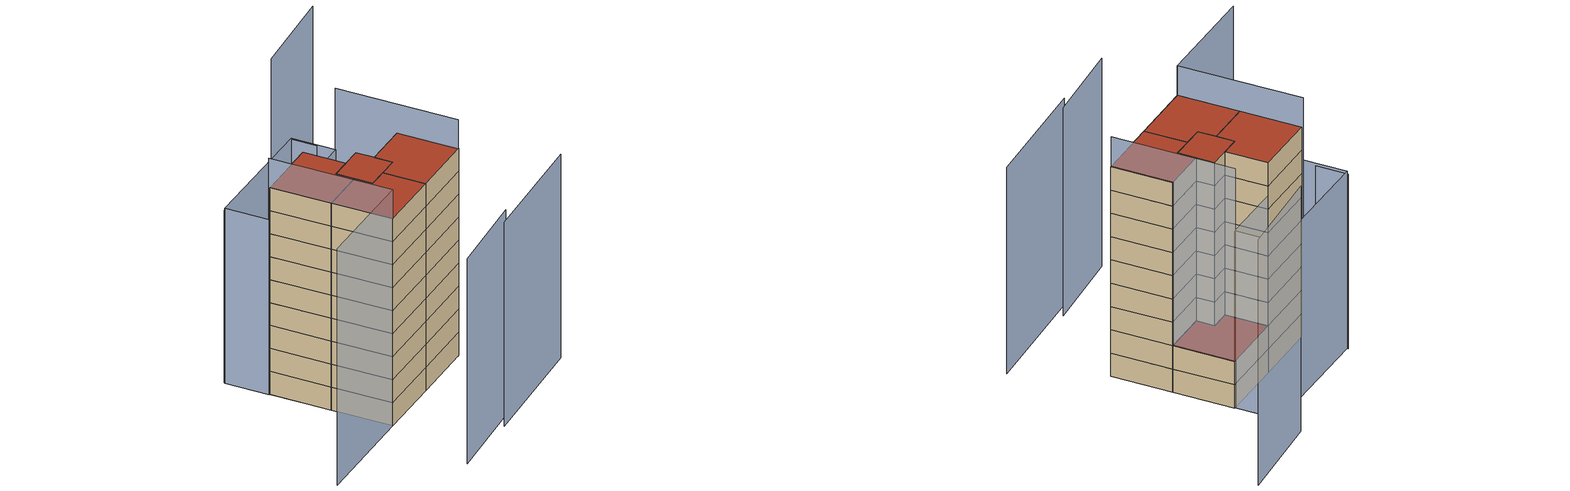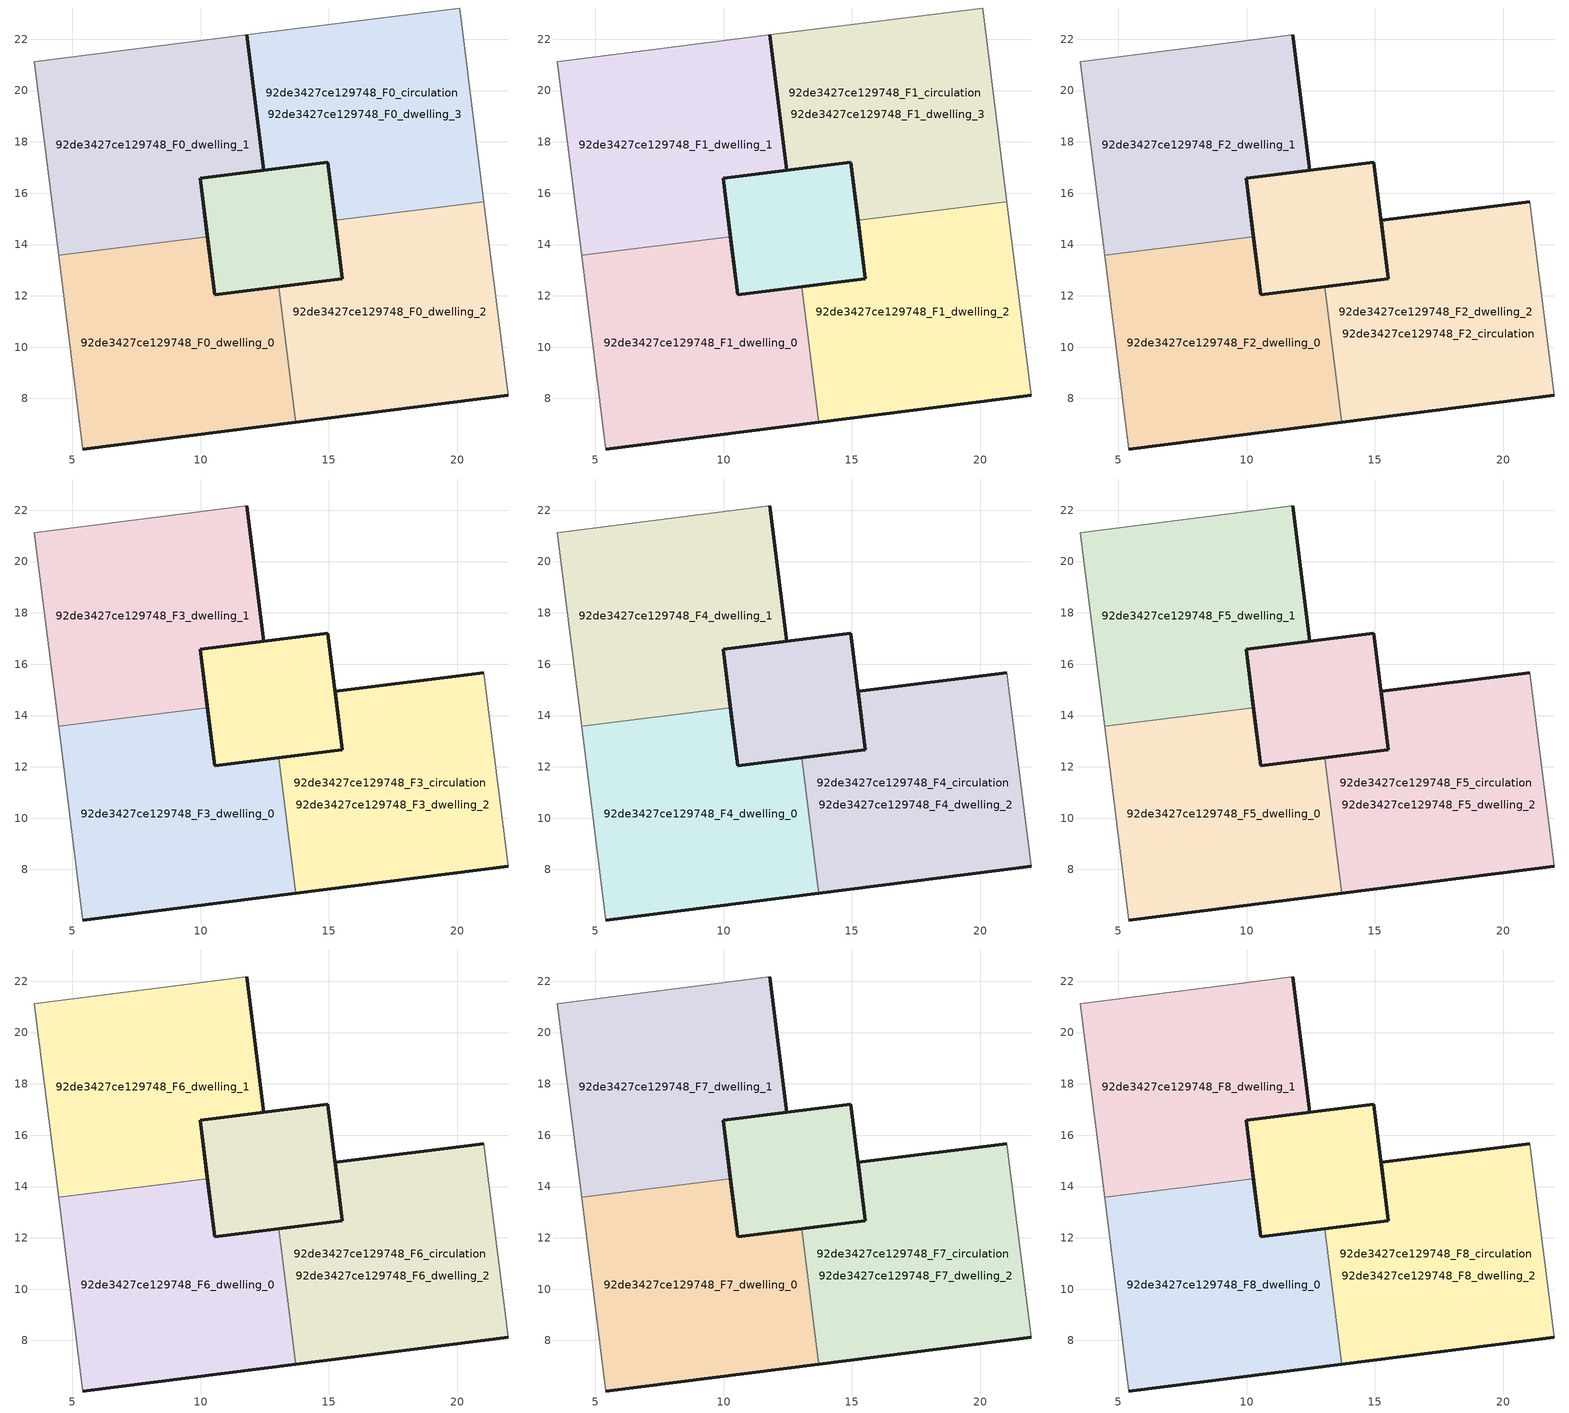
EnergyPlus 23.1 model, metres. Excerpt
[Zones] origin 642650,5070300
92de3427ce129748_F0_dwelling_0
 floor ground (EU_floor_Construction): 13.04,12.36 13.71,7.08 5.42,6.03 4.46,13.58 10.27,14.31 10.55,12.05 z0
 wall outside (EU_wall_Construction): 5.42,6.03 13.71,7.08 / 13.04,12.36 10.55,12.05 10.27,14.31 z0:3
 wall adiabatic (EU_wall_Construction): 4.46,13.58 5.42,6.03 z0:3
 wall to 92de3427ce129748_F0_dwelling_1 (EU_wall_Construction): 10.27,14.31 4.46,13.58 z0:3
 wall to 92de3427ce129748_F0_dwelling_2 (EU_wall_Construction): 13.71,7.08 13.04,12.36 z0:3
92de3427ce129748_F0_dwelling_1
 floor ground (EU_floor_Construction): 11.8,22.17 12.47,16.89 9.98,16.58 10.27,14.31 4.46,13.58 3.51,21.13 z0
 wall outside (EU_wall_Construction): 10.27,14.31 9.98,16.58 12.47,16.89 11.8,22.17 z0:3
 wall adiabatic (EU_wall_Construction): 11.8,22.17 3.51,21.13 4.46,13.58 z0:3
92de3427ce129748_F0_dwelling_2
 floor ground (EU_floor_Construction): 14.96,17.2 15.24,14.94 15.53,12.67 10.55,12.05 9.98,16.58 z0; 21.05,15.67 22,8.12 13.71,7.08 13.04,12.36 15.53,12.67 15.24,14.94 z0
 wall outside (EU_wall_Construction): 15.24,14.94 15.53,12.67 13.04,12.36 / 13.71,7.08 22,8.12 z0:3
 wall adiabatic (EU_wall_Construction): 22,8.12 21.05,15.67 z0:3
 wall to 92de3427ce129748_F0_dwelling_3 (EU_wall_Construction): 21.05,15.67 15.24,14.94 z0:3
92de3427ce129748_F0_dwelling_3
 floor ground (EU_floor_Construction): 14.96,17.2 15.24,14.94 15.53,12.67 10.55,12.05 9.98,16.58 12.47,16.89 z0; 20.09,23.22 21.05,15.67 15.24,14.94 14.96,17.2 12.47,16.89 11.8,22.17 z0
 wall outside (EU_wall_Construction): 11.8,22.17 12.47,16.89 14.96,17.2 15.24,14.94 z0:3
 wall adiabatic (EU_wall_Construction): 21.05,15.67 20.09,23.22 11.8,22.17 z0:3
92de3427ce129748_F0_circulation
 floor ground (EU_floor_Construction): 21.05,15.67 22,8.12 13.71,7.08 13.04,12.36 15.53,12.67 15.24,14.94 z0; 14.96,17.2 15.24,14.94 15.53,12.67 13.04,12.36 10.55,12.05 9.98,16.58 12.47,16.89 z0; 20.09,23.22 21.05,15.67 15.24,14.94 14.96,17.2 12.47,16.89 11.8,22.17 z0
 wall outside (EU_wall_Construction): 15.53,12.67 14.96,17.2 9.98,16.58 10.55,12.05 15.53,12.67 z0:3
92de3427ce129748_F1_dwelling_0
 floor to 92de3427ce129748_F0_dwelling_0 (EU_floor_Construction): 13.04,12.36 13.71,7.08 5.42,6.03 4.46,13.58 10.27,14.31 10.55,12.05 z3
 wall outside (EU_wall_Construction): 5.42,6.03 13.71,7.08 / 13.04,12.36 10.55,12.05 10.27,14.31 z3:6
 wall adiabatic (EU_wall_Construction): 4.46,13.58 5.42,6.03 z3:6
 wall to 92de3427ce129748_F1_dwelling_1 (EU_wall_Construction): 10.27,14.31 4.46,13.58 z3:6
 wall to 92de3427ce129748_F1_dwelling_2 (EU_wall_Construction): 13.71,7.08 13.04,12.36 z3:6
92de3427ce129748_F1_dwelling_1
 floor to 92de3427ce129748_F0_dwelling_1 (EU_floor_Construction): 11.8,22.17 12.47,16.89 9.98,16.58 10.27,14.31 4.46,13.58 3.51,21.13 z3
 wall outside (EU_wall_Construction): 10.27,14.31 9.98,16.58 12.47,16.89 11.8,22.17 z3:6
 wall adiabatic (EU_wall_Construction): 11.8,22.17 3.51,21.13 4.46,13.58 z3:6
92de3427ce129748_F1_dwelling_2
 floor outside (EU_floor_Construction): 21.05,15.67 22,8.12 13.71,7.08 13.04,12.36 15.53,12.67 15.24,14.94 z3
 floor to 92de3427ce129748_F0_dwelling_2 (EU_floor_Construction): 14.96,17.2 15.24,14.94 15.53,12.67 10.55,12.05 9.98,16.58 z3
 wall outside (EU_wall_Construction): 15.24,14.94 15.53,12.67 13.04,12.36 / 13.71,7.08 22,8.12 z3:6
 wall adiabatic (EU_wall_Construction): 22,8.12 21.05,15.67 z3:6
 wall to 92de3427ce129748_F1_dwelling_3 (EU_wall_Construction): 21.05,15.67 15.24,14.94 z3:6
92de3427ce129748_F1_dwelling_3
 floor to 92de3427ce129748_F0_dwelling_3 (EU_floor_Construction): 20.09,23.22 21.05,15.67 15.24,14.94 14.96,17.2 12.47,16.89 11.8,22.17 z3; 14.96,17.2 15.24,14.94 15.53,12.67 10.55,12.05 9.98,16.58 12.47,16.89 z3
 wall outside (EU_wall_Construction): 11.8,22.17 12.47,16.89 14.96,17.2 15.24,14.94 z3:6
 wall adiabatic (EU_wall_Construction): 21.05,15.67 20.09,23.22 11.8,22.17 z3:6
 roof outside (EU_roof_Construction): 21.05,15.67 20.09,23.22 11.8,22.17 12.47,16.89 14.96,17.2 15.24,14.94 z6; 15.53,12.67 15.24,14.94 14.96,17.2 12.47,16.89 9.98,16.58 10.55,12.05 z6
92de3427ce129748_F1_circulation
 floor outside (EU_floor_Construction): 20.09,23.22 21.05,15.67 15.24,14.94 14.96,17.2 12.47,16.89 11.8,22.17 z3
 floor to 92de3427ce129748_F0_circulation (EU_floor_Construction): 21.05,15.67 22,8.12 13.71,7.08 13.04,12.36 15.53,12.67 15.24,14.94 z3; 14.96,17.2 15.24,14.94 15.53,12.67 13.04,12.36 10.55,12.05 9.98,16.58 12.47,16.89 z3
 wall outside (EU_wall_Construction): 15.53,12.67 14.96,17.2 9.98,16.58 10.55,12.05 15.53,12.67 z3:6
 roof outside (EU_floor_Construction): 21.05,15.67 20.09,23.22 11.8,22.17 12.47,16.89 14.96,17.2 15.24,14.94 z6
92de3427ce129748_F2_dwelling_0
 floor to 92de3427ce129748_F1_dwelling_0 (EU_floor_Construction): 13.04,12.36 13.71,7.08 5.42,6.03 4.46,13.58 10.27,14.31 10.55,12.05 z6
 wall outside (EU_wall_Construction): 5.42,6.03 13.71,7.08 / 13.04,12.36 10.55,12.05 10.27,14.31 z6:9
 wall adiabatic (EU_wall_Construction): 4.46,13.58 5.42,6.03 z6:9
 wall to 92de3427ce129748_F2_dwelling_1 (EU_wall_Construction): 10.27,14.31 4.46,13.58 z6:9
 wall to 92de3427ce129748_F2_dwelling_2 (EU_wall_Construction): 13.71,7.08 13.04,12.36 z6:9
92de3427ce129748_F2_dwelling_1
 floor to 92de3427ce129748_F1_dwelling_1 (EU_floor_Construction): 11.8,22.17 12.47,16.89 9.98,16.58 10.27,14.31 4.46,13.58 3.51,21.13 z6
 wall outside (EU_wall_Construction): 10.27,14.31 9.98,16.58 12.47,16.89 11.8,22.17 z6:9
 wall adiabatic (EU_wall_Construction): 11.8,22.17 3.51,21.13 4.46,13.58 z6:9
92de3427ce129748_F2_dwelling_2
 floor outside (EU_floor_Construction): 21.05,15.67 22,8.12 13.71,7.08 13.04,12.36 15.53,12.67 15.24,14.94 z6
 floor to 92de3427ce129748_F1_dwelling_2 (EU_floor_Construction): 14.96,17.2 15.24,14.94 15.53,12.67 10.55,12.05 9.98,16.58 z6
 wall outside (EU_wall_Construction): 21.05,15.67 15.24,14.94 15.53,12.67 13.04,12.36 / 13.71,7.08 22,8.12 z6:9
 wall adiabatic (EU_wall_Construction): 22,8.12 21.05,15.67 z6:9
92de3427ce129748_F2_circulation
 floor to 92de3427ce129748_F1_circulation (EU_floor_Construction): 21.05,15.67 22,8.12 13.71,7.08 13.04,12.36 15.53,12.67 15.24,14.94 z6; 14.96,17.2 15.24,14.94 15.53,12.67 13.04,12.36 10.55,12.05 9.98,16.58 12.47,16.89 z6
 wall outside (EU_wall_Construction): 15.53,12.67 14.96,17.2 9.98,16.58 10.55,12.05 15.53,12.67 z6:9
92de3427ce129748_F3_dwelling_0
 floor to 92de3427ce129748_F2_dwelling_0 (EU_floor_Construction): 13.04,12.36 13.71,7.08 5.42,6.03 4.46,13.58 10.27,14.31 10.55,12.05 z9
 wall outside (EU_wall_Construction): 5.42,6.03 13.71,7.08 / 13.04,12.36 10.55,12.05 10.27,14.31 z9:12
 wall adiabatic (EU_wall_Construction): 4.46,13.58 5.42,6.03 z9:12
 wall to 92de3427ce129748_F3_dwelling_1 (EU_wall_Construction): 10.27,14.31 4.46,13.58 z9:12
 wall to 92de3427ce129748_F3_dwelling_2 (EU_wall_Construction): 13.71,7.08 13.04,12.36 z9:12
92de3427ce129748_F3_dwelling_1
 floor to 92de3427ce129748_F2_dwelling_1 (EU_floor_Construction): 11.8,22.17 12.47,16.89 9.98,16.58 10.27,14.31 4.46,13.58 3.51,21.13 z9
 wall outside (EU_wall_Construction): 10.27,14.31 9.98,16.58 12.47,16.89 11.8,22.17 z9:12
 wall adiabatic (EU_wall_Construction): 11.8,22.17 3.51,21.13 4.46,13.58 z9:12
92de3427ce129748_F3_dwelling_2
 floor outside (EU_floor_Construction): 21.05,15.67 22,8.12 13.71,7.08 13.04,12.36 15.53,12.67 15.24,14.94 z9; 14.96,17.2 15.24,14.94 15.53,12.67 10.55,12.05 9.98,16.58 z9
 wall outside (EU_wall_Construction): 21.05,15.67 15.24,14.94 15.53,12.67 13.04,12.36 / 13.71,7.08 22,8.12 z9:12
 wall adiabatic (EU_wall_Construction): 22,8.12 21.05,15.67 z9:12
92de3427ce129748_F3_circulation
 floor to 92de3427ce129748_F2_circulation (EU_floor_Construction): 14.96,17.2 15.24,14.94 15.53,12.67 10.55,12.05 9.98,16.58 z9; 21.05,15.67 22,8.12 13.71,7.08 13.04,12.36 15.53,12.67 15.24,14.94 z9
 wall outside (EU_wall_Construction): 15.53,12.67 14.96,17.2 9.98,16.58 10.55,12.05 15.53,12.67 z9:12
92de3427ce129748_F4_dwelling_0
 floor to 92de3427ce129748_F3_dwelling_0 (EU_floor_Construction): 13.04,12.36 13.71,7.08 5.42,6.03 4.46,13.58 10.27,14.31 10.55,12.05 z12
 wall outside (EU_wall_Construction): 5.42,6.03 13.71,7.08 / 13.04,12.36 10.55,12.05 10.27,14.31 z12:15
 wall adiabatic (EU_wall_Construction): 4.46,13.58 5.42,6.03 z12:15
 wall to 92de3427ce129748_F4_dwelling_1 (EU_wall_Construction): 10.27,14.31 4.46,13.58 z12:15
 wall to 92de3427ce129748_F4_dwelling_2 (EU_wall_Construction): 13.71,7.08 13.04,12.36 z12:15
92de3427ce129748_F4_dwelling_1
 floor to 92de3427ce129748_F3_dwelling_1 (EU_floor_Construction): 11.8,22.17 12.47,16.89 9.98,16.58 10.27,14.31 4.46,13.58 3.51,21.13 z12
 wall outside (EU_wall_Construction): 10.27,14.31 9.98,16.58 12.47,16.89 11.8,22.17 z12:15
 wall adiabatic (EU_wall_Construction): 11.8,22.17 3.51,21.13 4.46,13.58 z12:15
92de3427ce129748_F4_dwelling_2
 floor outside (EU_floor_Construction): 21.05,15.67 22,8.12 13.71,7.08 13.04,12.36 15.53,12.67 15.24,14.94 z12; 14.96,17.2 15.24,14.94 15.53,12.67 10.55,12.05 9.98,16.58 z12
 wall outside (EU_wall_Construction): 21.05,15.67 15.24,14.94 15.53,12.67 13.04,12.36 / 13.71,7.08 22,8.12 z12:15
 wall adiabatic (EU_wall_Construction): 22,8.12 21.05,15.67 z12:15
92de3427ce129748_F4_circulation
 floor to 92de3427ce129748_F3_circulation (EU_floor_Construction): 14.96,17.2 15.24,14.94 15.53,12.67 10.55,12.05 9.98,16.58 z12; 21.05,15.67 22,8.12 13.71,7.08 13.04,12.36 15.53,12.67 15.24,14.94 z12
 wall outside (EU_wall_Construction): 15.53,12.67 14.96,17.2 9.98,16.58 10.55,12.05 15.53,12.67 z12:15
92de3427ce129748_F5_dwelling_0
 floor to 92de3427ce129748_F4_dwelling_0 (EU_floor_Construction): 13.04,12.36 13.71,7.08 5.42,6.03 4.46,13.58 10.27,14.31 10.55,12.05 z15
 wall outside (EU_wall_Construction): 5.42,6.03 13.71,7.08 / 13.04,12.36 10.55,12.05 10.27,14.31 z15:18
 wall adiabatic (EU_wall_Construction): 4.46,13.58 5.42,6.03 z15:18
 wall to 92de3427ce129748_F5_dwelling_1 (EU_wall_Construction): 10.27,14.31 4.46,13.58 z15:18
 wall to 92de3427ce129748_F5_dwelling_2 (EU_wall_Construction): 13.71,7.08 13.04,12.36 z15:18
92de3427ce129748_F5_dwelling_1
 floor to 92de3427ce129748_F4_dwelling_1 (EU_floor_Construction): 11.8,22.17 12.47,16.89 9.98,16.58 10.27,14.31 4.46,13.58 3.51,21.13 z15
 wall outside (EU_wall_Construction): 10.27,14.31 9.98,16.58 12.47,16.89 11.8,22.17 z15:18
 wall adiabatic (EU_wall_Construction): 11.8,22.17 3.51,21.13 4.46,13.58 z15:18
92de3427ce129748_F5_dwelling_2
 floor outside (EU_floor_Construction): 21.05,15.67 22,8.12 13.71,7.08 13.04,12.36 15.53,12.67 15.24,14.94 z15; 14.96,17.2 15.24,14.94 15.53,12.67 10.55,12.05 9.98,16.58 z15
 wall outside (EU_wall_Construction): 21.05,15.67 15.24,14.94 15.53,12.67 13.04,12.36 / 13.71,7.08 22,8.12 z15:18
 wall adiabatic (EU_wall_Construction): 22,8.12 21.05,15.67 z15:18
92de3427ce129748_F5_circulation
 floor to 92de3427ce129748_F4_circulation (EU_floor_Construction): 14.96,17.2 15.24,14.94 15.53,12.67 10.55,12.05 9.98,16.58 z15; 21.05,15.67 22,8.12 13.71,7.08 13.04,12.36 15.53,12.67 15.24,14.94 z15
 wall outside (EU_wall_Construction): 15.53,12.67 14.96,17.2 9.98,16.58 10.55,12.05 15.53,12.67 z15:18
92de3427ce129748_F6_dwelling_0
 floor to 92de3427ce129748_F5_dwelling_0 (EU_floor_Construction): 13.04,12.36 13.71,7.08 5.42,6.03 4.46,13.58 10.27,14.31 10.55,12.05 z18
 wall outside (EU_wall_Construction): 5.42,6.03 13.71,7.08 / 13.04,12.36 10.55,12.05 10.27,14.31 z18:21
 wall adiabatic (EU_wall_Construction): 4.46,13.58 5.42,6.03 z18:21
 wall to 92de3427ce129748_F6_dwelling_1 (EU_wall_Construction): 10.27,14.31 4.46,13.58 z18:21
 wall to 92de3427ce129748_F6_dwelling_2 (EU_wall_Construction): 13.71,7.08 13.04,12.36 z18:21
92de3427ce129748_F6_dwelling_1
 floor to 92de3427ce129748_F5_dwelling_1 (EU_floor_Construction): 11.8,22.17 12.47,16.89 9.98,16.58 10.27,14.31 4.46,13.58 3.51,21.13 z18
 wall outside (EU_wall_Construction): 10.27,14.31 9.98,16.58 12.47,16.89 11.8,22.17 z18:21
 wall adiabatic (EU_wall_Construction): 11.8,22.17 3.51,21.13 4.46,13.58 z18:21
92de3427ce129748_F6_dwelling_2
 floor outside (EU_floor_Construction): 21.05,15.67 22,8.12 13.71,7.08 13.04,12.36 15.53,12.67 15.24,14.94 z18; 14.96,17.2 15.24,14.94 15.53,12.67 10.55,12.05 9.98,16.58 z18
 wall outside (EU_wall_Construction): 21.05,15.67 15.24,14.94 15.53,12.67 13.04,12.36 / 13.71,7.08 22,8.12 z18:21
 wall adiabatic (EU_wall_Construction): 22,8.12 21.05,15.67 z18:21
92de3427ce129748_F6_circulation
 floor to 92de3427ce129748_F5_circulation (EU_floor_Construction): 14.96,17.2 15.24,14.94 15.53,12.67 10.55,12.05 9.98,16.58 z18; 21.05,15.67 22,8.12 13.71,7.08 13.04,12.36 15.53,12.67 15.24,14.94 z18
 wall outside (EU_wall_Construction): 15.53,12.67 14.96,17.2 9.98,16.58 10.55,12.05 15.53,12.67 z18:21
92de3427ce129748_F7_dwelling_0
 floor to 92de3427ce129748_F6_dwelling_0 (EU_floor_Construction): 13.04,12.36 13.71,7.08 5.42,6.03 4.46,13.58 10.27,14.31 10.55,12.05 z21
 wall outside (EU_wall_Construction): 5.42,6.03 13.71,7.08 / 13.04,12.36 10.55,12.05 10.27,14.31 z21:24
 wall adiabatic (EU_wall_Construction): 4.46,13.58 5.42,6.03 z21:24
 wall to 92de3427ce129748_F7_dwelling_1 (EU_wall_Construction): 10.27,14.31 4.46,13.58 z21:24
 wall to 92de3427ce129748_F7_dwelling_2 (EU_wall_Construction): 13.71,7.08 13.04,12.36 z21:24
92de3427ce129748_F7_dwelling_1
 floor to 92de3427ce129748_F6_dwelling_1 (EU_floor_Construction): 11.8,22.17 12.47,16.89 9.98,16.58 10.27,14.31 4.46,13.58 3.51,21.13 z21
 wall outside (EU_wall_Construction): 10.27,14.31 9.98,16.58 12.47,16.89 11.8,22.17 z21:24
 wall adiabatic (EU_wall_Construction): 11.8,22.17 3.51,21.13 4.46,13.58 z21:24
92de3427ce129748_F7_dwelling_2
 floor outside (EU_floor_Construction): 21.05,15.67 22,8.12 13.71,7.08 13.04,12.36 15.53,12.67 15.24,14.94 z21; 14.96,17.2 15.24,14.94 15.53,12.67 10.55,12.05 9.98,16.58 z21
 wall outside (EU_wall_Construction): 21.05,15.67 15.24,14.94 15.53,12.67 13.04,12.36 / 13.71,7.08 22,8.12 z21:24
 wall adiabatic (EU_wall_Construction): 22,8.12 21.05,15.67 z21:24
92de3427ce129748_F7_circulation
 floor to 92de3427ce129748_F6_circulation (EU_floor_Construction): 14.96,17.2 15.24,14.94 15.53,12.67 10.55,12.05 9.98,16.58 z21; 21.05,15.67 22,8.12 13.71,7.08 13.04,12.36 15.53,12.67 15.24,14.94 z21
 wall outside (EU_wall_Construction): 15.53,12.67 14.96,17.2 9.98,16.58 10.55,12.05 15.53,12.67 z21:24
92de3427ce129748_F8_dwelling_0
 floor to 92de3427ce129748_F7_dwelling_0 (EU_floor_Construction): 13.04,12.36 13.71,7.08 5.42,6.03 4.46,13.58 10.27,14.31 10.55,12.05 z24
 wall outside (EU_wall_Construction): 5.42,6.03 13.71,7.08 / 13.04,12.36 10.55,12.05 10.27,14.31 z24:27
 wall adiabatic (EU_wall_Construction): 4.46,13.58 5.42,6.03 z24:27
 wall to 92de3427ce129748_F8_dwelling_1 (EU_wall_Construction): 10.27,14.31 4.46,13.58 z24:27
 wall to 92de3427ce129748_F8_dwelling_2 (EU_wall_Construction): 13.71,7.08 13.04,12.36 z24:27
 roof outside (EU_roof_Construction): 13.71,7.08 13.04,12.36 10.55,12.05 10.27,14.31 4.46,13.58 5.42,6.03 z27
92de3427ce129748_F8_dwelling_1
 floor to 92de3427ce129748_F7_dwelling_1 (EU_floor_Construction): 11.8,22.17 12.47,16.89 9.98,16.58 10.27,14.31 4.46,13.58 3.51,21.13 z24
 wall outside (EU_wall_Construction): 10.27,14.31 9.98,16.58 12.47,16.89 11.8,22.17 z24:27
 wall adiabatic (EU_wall_Construction): 11.8,22.17 3.51,21.13 4.46,13.58 z24:27
 roof outside (EU_roof_Construction): 10.27,14.31 9.98,16.58 12.47,16.89 11.8,22.17 3.51,21.13 4.46,13.58 z27
92de3427ce129748_F8_dwelling_2
 floor outside (EU_floor_Construction): 21.05,15.67 22,8.12 13.71,7.08 13.04,12.36 15.53,12.67 15.24,14.94 z24; 14.96,17.2 15.24,14.94 15.53,12.67 10.55,12.05 9.98,16.58 z24
 wall outside (EU_wall_Construction): 21.05,15.67 15.24,14.94 15.53,12.67 13.04,12.36 / 13.71,7.08 22,8.12 z24:27
 wall adiabatic (EU_wall_Construction): 22,8.12 21.05,15.67 z24:27
 roof outside (EU_roof_Construction): 22,8.12 21.05,15.67 15.24,14.94 15.53,12.67 13.04,12.36 13.71,7.08 z27; 15.53,12.67 15.24,14.94 14.96,17.2 9.98,16.58 10.55,12.05 z27
92de3427ce129748_F8_circulation
 floor to 92de3427ce129748_F7_circulation (EU_floor_Construction): 14.96,17.2 15.24,14.94 15.53,12.67 10.55,12.05 9.98,16.58 z24; 21.05,15.67 22,8.12 13.71,7.08 13.04,12.36 15.53,12.67 15.24,14.94 z24
 wall outside (EU_wall_Construction): 15.53,12.67 14.96,17.2 9.98,16.58 10.55,12.05 15.53,12.67 z24:27
 roof outside (EU_roof_Construction): 22,8.12 21.05,15.67 15.24,14.94 15.53,12.67 13.04,12.36 13.71,7.08 z27; 15.53,12.67 15.24,14.94 14.96,17.2 9.98,16.58 10.55,12.05 z27
shading: 12.19,-4.36 27.79,-1.68 z0:26.6; 3.19,-5.33 14.2,-3.23 z0:26.8; 3.49,21.27 5.4,6.02 / 5.4,6.02 -8.49,4.27 / 21.85,8.09 20.02,23.22 z0:30.8; 2.83,26.75 3.31,22.83 z0:22.5; 2.81,26.63 19.34,28.63 / 19.34,28.63 20.01,23.14 / 20.01,23.14 3.47,21.14 / 3.47,21.14 2.81,26.63 z0:22.8; 19.72,25.52 19.32,28.63 z0:22.7; 32.18,34.21 20.22,31.92 z0:31.6
[Building]
EU S2 Campaign: North Axis=0; Terrain=City; Solar Distribution=FullExterior
[Site:Location]
Lyon-Bron: Latitude=45.75; Longitude=5; Time Zone=1; Elevation=198
[SizingPeriod:WeatherFileDays]
AnnualSizingPeriod: Begin Month=1; Begin Day of Month=1; End Month=12; End Day of Month=31; Day of Week for Start Day=Monday; Use Weather File Daylight Saving Period=No; Use Weather File Rain and Snow Indicators=No
[MATERIAL]
EU_InternalMass_Material: Roughness=MediumRough; Thickness=0.1; Conductivity=1; Density=1800; Specific Heat=900; Thermal Absorptance=0.9; Solar Absorptance=0.7; Visible Absorptance=0.7
[MATERIAL:NOMASS] Roughness=MediumRough; Thermal Absorptance=0.9; Solar Absorptance=0.7; Visible Absorptance=0.7
Name | Thermal Resistance
EU_wall_NoMass | 0.776494
EU_roof_NoMass | 0.486893
EU_floor_NoMass | 0.421597
[CONSTRUCTION]
EU_wall_Construction: EU_wall_NoMass
EU_roof_Construction: EU_roof_NoMass
EU_floor_Construction: EU_floor_NoMass
EU_InternalMass_Construction: EU_InternalMass_Material
[ZONE] Type=1; Multiplier=1; Ceiling Height=autocalculate; Floor Area=autocalculate; Part of Total Floor Area=Yes
Name | Volume
92de3427ce129748_F0_dwelling_0; 92de3427ce129748_F1_dwelling_0; 92de3427ce129748_F2_dwelling_0; 92de3427ce129748_F3_dwelling_0; 92de3427ce129748_F4_dwelling_0; 92de3427ce129748_F5_dwelling_0; 92de3427ce129748_F6_dwelling_0; 92de3427ce129748_F7_dwelling_0; 92de3427ce129748_F8_dwelling_0; 92de3427ce129748_F0_dwelling_1; 92de3427ce129748_F1_dwelling_1; 92de3427ce129748_F2_dwelling_1; 92de3427ce129748_F3_dwelling_1; 92de3427ce129748_F4_dwelling_1; 92de3427ce129748_F5_dwelling_1; 92de3427ce129748_F6_dwelling_1; 92de3427ce129748_F7_dwelling_1; 92de3427ce129748_F8_dwelling_1 | 173.596
92de3427ce129748_F0_dwelling_2; 92de3427ce129748_F1_dwelling_2; 92de3427ce129748_F2_dwelling_2; 92de3427ce129748_F3_dwelling_2; 92de3427ce129748_F4_dwelling_2; 92de3427ce129748_F5_dwelling_2; 92de3427ce129748_F6_dwelling_2; 92de3427ce129748_F7_dwelling_2; 92de3427ce129748_F8_dwelling_2; 92de3427ce129748_F0_dwelling_3; 92de3427ce129748_F1_dwelling_3; 92de3427ce129748_F2_circulation; 92de3427ce129748_F3_circulation; 92de3427ce129748_F4_circulation; 92de3427ce129748_F5_circulation; 92de3427ce129748_F6_circulation; 92de3427ce129748_F7_circulation; 92de3427ce129748_F8_circulation | 242.271
92de3427ce129748_F0_circulation; 92de3427ce129748_F1_circulation | 415.868
[INTERNALMASS] Construction=EU_InternalMass_Construction
Name | Zone or ZoneList | Surface Area
92de3427ce129748_F0_dwelling_0_EU_InternalMass | 92de3427ce129748_F0_dwelling_0 | 57.8653
92de3427ce129748_F0_dwelling_1_EU_InternalMass | 92de3427ce129748_F0_dwelling_1 | 57.8653
92de3427ce129748_F0_dwelling_2_EU_InternalMass | 92de3427ce129748_F0_dwelling_2 | 57.8653
92de3427ce129748_F0_dwelling_3_EU_InternalMass | 92de3427ce129748_F0_dwelling_3 | 57.8653
92de3427ce129748_F1_dwelling_0_EU_InternalMass | 92de3427ce129748_F1_dwelling_0 | 57.8653
92de3427ce129748_F1_dwelling_1_EU_InternalMass | 92de3427ce129748_F1_dwelling_1 | 57.8653
92de3427ce129748_F1_dwelling_2_EU_InternalMass | 92de3427ce129748_F1_dwelling_2 | 57.8653
92de3427ce129748_F1_dwelling_3_EU_InternalMass | 92de3427ce129748_F1_dwelling_3 | 57.8653
92de3427ce129748_F2_dwelling_0_EU_InternalMass | 92de3427ce129748_F2_dwelling_0 | 115.731
92de3427ce129748_F2_dwelling_1_EU_InternalMass | 92de3427ce129748_F2_dwelling_1 | 57.8653
92de3427ce129748_F2_dwelling_2_EU_InternalMass | 92de3427ce129748_F2_dwelling_2 | 57.8653
92de3427ce129748_F3_dwelling_0_EU_InternalMass | 92de3427ce129748_F3_dwelling_0 | 115.731
92de3427ce129748_F3_dwelling_1_EU_InternalMass | 92de3427ce129748_F3_dwelling_1 | 57.8653
92de3427ce129748_F3_dwelling_2_EU_InternalMass | 92de3427ce129748_F3_dwelling_2 | 57.8653
92de3427ce129748_F4_dwelling_0_EU_InternalMass | 92de3427ce129748_F4_dwelling_0 | 115.731
92de3427ce129748_F4_dwelling_1_EU_InternalMass | 92de3427ce129748_F4_dwelling_1 | 57.8653
92de3427ce129748_F4_dwelling_2_EU_InternalMass | 92de3427ce129748_F4_dwelling_2 | 57.8653
92de3427ce129748_F5_dwelling_0_EU_InternalMass | 92de3427ce129748_F5_dwelling_0 | 115.731
92de3427ce129748_F5_dwelling_1_EU_InternalMass | 92de3427ce129748_F5_dwelling_1 | 57.8653
92de3427ce129748_F5_dwelling_2_EU_InternalMass | 92de3427ce129748_F5_dwelling_2 | 57.8653
92de3427ce129748_F6_dwelling_0_EU_InternalMass | 92de3427ce129748_F6_dwelling_0 | 115.731
92de3427ce129748_F6_dwelling_1_EU_InternalMass | 92de3427ce129748_F6_dwelling_1 | 57.8653
92de3427ce129748_F6_dwelling_2_EU_InternalMass | 92de3427ce129748_F6_dwelling_2 | 57.8653
92de3427ce129748_F7_dwelling_0_EU_InternalMass | 92de3427ce129748_F7_dwelling_0 | 115.731
92de3427ce129748_F7_dwelling_1_EU_InternalMass | 92de3427ce129748_F7_dwelling_1 | 57.8653
92de3427ce129748_F7_dwelling_2_EU_InternalMass | 92de3427ce129748_F7_dwelling_2 | 57.8653
92de3427ce129748_F8_dwelling_0_EU_InternalMass | 92de3427ce129748_F8_dwelling_0 | 115.731
92de3427ce129748_F8_dwelling_1_EU_InternalMass | 92de3427ce129748_F8_dwelling_1 | 57.8653
92de3427ce129748_F8_dwelling_2_EU_InternalMass | 92de3427ce129748_F8_dwelling_2 | 57.8653
[OTHEREQUIPMENT] Fuel Type=Electricity; Design Level Calculation Method=Watts/Area; Power per Zone Floor Area=1; Fraction Latent=0; Fraction Radiant=0; Fraction Lost=0; Carbon Dioxide Generation Rate=0; EndUse Subcategory=EU_Step8_InternalGains
Name | Zone or ZoneList or Space or SpaceList | Schedule
EU_Step8_InternalGain_92de3427ce129748_F0_dwelling_0_f000 | 92de3427ce129748_F0_dwelling_0 | EU_Step8_GainSchedule_92de3427ce129748_F0_dwelling_0_f000
EU_Step8_InternalGain_92de3427ce129748_F0_dwelling_1_f000 | 92de3427ce129748_F0_dwelling_1 | EU_Step8_GainSchedule_92de3427ce129748_F0_dwelling_1_f000
EU_Step8_InternalGain_92de3427ce129748_F0_dwelling_2_f000 | 92de3427ce129748_F0_dwelling_2 | EU_Step8_GainSchedule_92de3427ce129748_F0_dwelling_2_f000
EU_Step8_InternalGain_92de3427ce129748_F0_dwelling_3_f000 | 92de3427ce129748_F0_dwelling_3 | EU_Step8_GainSchedule_92de3427ce129748_F0_dwelling_3_f000
EU_Step8_InternalGain_92de3427ce129748_F1_dwelling_0_f000 | 92de3427ce129748_F1_dwelling_0 | EU_Step8_GainSchedule_92de3427ce129748_F1_dwelling_0_f000
EU_Step8_InternalGain_92de3427ce129748_F1_dwelling_1_f000 | 92de3427ce129748_F1_dwelling_1 | EU_Step8_GainSchedule_92de3427ce129748_F1_dwelling_1_f000
EU_Step8_InternalGain_92de3427ce129748_F1_dwelling_2_f000 | 92de3427ce129748_F1_dwelling_2 | EU_Step8_GainSchedule_92de3427ce129748_F1_dwelling_2_f000
EU_Step8_InternalGain_92de3427ce129748_F1_dwelling_3_f000 | 92de3427ce129748_F1_dwelling_3 | EU_Step8_GainSchedule_92de3427ce129748_F1_dwelling_3_f000
EU_Step8_InternalGain_92de3427ce129748_F2_dwelling_0_f000 | 92de3427ce129748_F2_dwelling_0 | EU_Step8_GainSchedule_92de3427ce129748_F2_dwelling_0_f000
EU_Step8_InternalGain_92de3427ce129748_F2_dwelling_1_f000 | 92de3427ce129748_F2_dwelling_1 | EU_Step8_GainSchedule_92de3427ce129748_F2_dwelling_1_f000
EU_Step8_InternalGain_92de3427ce129748_F2_dwelling_2_f000 | 92de3427ce129748_F2_dwelling_2 | EU_Step8_GainSchedule_92de3427ce129748_F2_dwelling_2_f000
EU_Step8_InternalGain_92de3427ce129748_F3_dwelling_0_f000 | 92de3427ce129748_F3_dwelling_0 | EU_Step8_GainSchedule_92de3427ce129748_F3_dwelling_0_f000
EU_Step8_InternalGain_92de3427ce129748_F3_dwelling_1_f000 | 92de3427ce129748_F3_dwelling_1 | EU_Step8_GainSchedule_92de3427ce129748_F3_dwelling_1_f000
EU_Step8_InternalGain_92de3427ce129748_F3_dwelling_2_f000 | 92de3427ce129748_F3_dwelling_2 | EU_Step8_GainSchedule_92de3427ce129748_F3_dwelling_2_f000
EU_Step8_InternalGain_92de3427ce129748_F4_dwelling_0_f000 | 92de3427ce129748_F4_dwelling_0 | EU_Step8_GainSchedule_92de3427ce129748_F4_dwelling_0_f000
EU_Step8_InternalGain_92de3427ce129748_F4_dwelling_1_f000 | 92de3427ce129748_F4_dwelling_1 | EU_Step8_GainSchedule_92de3427ce129748_F4_dwelling_1_f000
EU_Step8_InternalGain_92de3427ce129748_F4_dwelling_2_f000 | 92de3427ce129748_F4_dwelling_2 | EU_Step8_GainSchedule_92de3427ce129748_F4_dwelling_2_f000
EU_Step8_InternalGain_92de3427ce129748_F5_dwelling_0_f000 | 92de3427ce129748_F5_dwelling_0 | EU_Step8_GainSchedule_92de3427ce129748_F5_dwelling_0_f000
EU_Step8_InternalGain_92de3427ce129748_F5_dwelling_1_f000 | 92de3427ce129748_F5_dwelling_1 | EU_Step8_GainSchedule_92de3427ce129748_F5_dwelling_1_f000
EU_Step8_InternalGain_92de3427ce129748_F5_dwelling_2_f000 | 92de3427ce129748_F5_dwelling_2 | EU_Step8_GainSchedule_92de3427ce129748_F5_dwelling_2_f000
EU_Step8_InternalGain_92de3427ce129748_F6_dwelling_0_f000 | 92de3427ce129748_F6_dwelling_0 | EU_Step8_GainSchedule_92de3427ce129748_F6_dwelling_0_f000
EU_Step8_InternalGain_92de3427ce129748_F6_dwelling_1_f000 | 92de3427ce129748_F6_dwelling_1 | EU_Step8_GainSchedule_92de3427ce129748_F6_dwelling_1_f000
EU_Step8_InternalGain_92de3427ce129748_F6_dwelling_2_f000 | 92de3427ce129748_F6_dwelling_2 | EU_Step8_GainSchedule_92de3427ce129748_F6_dwelling_2_f000
EU_Step8_InternalGain_92de3427ce129748_F7_dwelling_0_f000 | 92de3427ce129748_F7_dwelling_0 | EU_Step8_GainSchedule_92de3427ce129748_F7_dwelling_0_f000
EU_Step8_InternalGain_92de3427ce129748_F7_dwelling_1_f000 | 92de3427ce129748_F7_dwelling_1 | EU_Step8_GainSchedule_92de3427ce129748_F7_dwelling_1_f000
EU_Step8_InternalGain_92de3427ce129748_F7_dwelling_2_f000 | 92de3427ce129748_F7_dwelling_2 | EU_Step8_GainSchedule_92de3427ce129748_F7_dwelling_2_f000
EU_Step8_InternalGain_92de3427ce129748_F8_dwelling_0_f000 | 92de3427ce129748_F8_dwelling_0 | EU_Step8_GainSchedule_92de3427ce129748_F8_dwelling_0_f000
EU_Step8_InternalGain_92de3427ce129748_F8_dwelling_1_f000 | 92de3427ce129748_F8_dwelling_1 | EU_Step8_GainSchedule_92de3427ce129748_F8_dwelling_1_f000
EU_Step8_InternalGain_92de3427ce129748_F8_dwelling_2_f000 | 92de3427ce129748_F8_dwelling_2 | EU_Step8_GainSchedule_92de3427ce129748_F8_dwelling_2_f000
[ZONEINFILTRATION:DESIGNFLOWRATE] Schedule=EU_AlwaysOn; Design Flow Rate Calculation Method=Flow/Area; Flow Rate per Floor Area=0.0005; Constant Term Coefficient=1; Temperature Term Coefficient=0; Velocity Term Coefficient=0; Velocity Squared Term Coefficient=0
Name | Zone or ZoneList or Space or SpaceList
EU_Circulation_Infiltration_92de3427ce129748_F0_circulation | 92de3427ce129748_F0_circulation
EU_Circulation_Infiltration_92de3427ce129748_F1_circulation | 92de3427ce129748_F1_circulation
EU_Circulation_Infiltration_92de3427ce129748_F2_circulation | 92de3427ce129748_F2_circulation
EU_Circulation_Infiltration_92de3427ce129748_F3_circulation | 92de3427ce129748_F3_circulation
EU_Circulation_Infiltration_92de3427ce129748_F4_circulation | 92de3427ce129748_F4_circulation
EU_Circulation_Infiltration_92de3427ce129748_F5_circulation | 92de3427ce129748_F5_circulation
EU_Circulation_Infiltration_92de3427ce129748_F6_circulation | 92de3427ce129748_F6_circulation
EU_Circulation_Infiltration_92de3427ce129748_F7_circulation | 92de3427ce129748_F7_circulation
EU_Circulation_Infiltration_92de3427ce129748_F8_circulation | 92de3427ce129748_F8_circulation
[ZONEVENTILATION:DESIGNFLOWRATE] Schedule=EU_AlwaysOn; Design Flow Rate Calculation Method=AirChanges/Hour; Air Changes per Hour=0.693814; Ventilation Type=Natural; Fan Pressure Rise=0; Fan Total Efficiency=1; Constant Term Coefficient=1; Temperature Term Coefficient=0; Velocity Term Coefficient=0; Velocity Squared Term Coefficient=0; Minimum Indoor Temperature=-100; Maximum Indoor Temperature=100; Delta Temperature=-100; Minimum Outdoor Temperature=-100; Maximum Outdoor Temperature=100; Maximum Wind Speed=40
Name | Zone or ZoneList or Space or SpaceList
EU_ConstantAir_92de3427ce129748_F0_dwelling_0 | 92de3427ce129748_F0_dwelling_0
EU_ConstantAir_92de3427ce129748_F0_dwelling_1 | 92de3427ce129748_F0_dwelling_1
EU_ConstantAir_92de3427ce129748_F0_dwelling_2 | 92de3427ce129748_F0_dwelling_2
EU_ConstantAir_92de3427ce129748_F0_dwelling_3 | 92de3427ce129748_F0_dwelling_3
EU_ConstantAir_92de3427ce129748_F1_dwelling_0 | 92de3427ce129748_F1_dwelling_0
EU_ConstantAir_92de3427ce129748_F1_dwelling_1 | 92de3427ce129748_F1_dwelling_1
EU_ConstantAir_92de3427ce129748_F1_dwelling_2 | 92de3427ce129748_F1_dwelling_2
EU_ConstantAir_92de3427ce129748_F1_dwelling_3 | 92de3427ce129748_F1_dwelling_3
EU_ConstantAir_92de3427ce129748_F2_dwelling_0 | 92de3427ce129748_F2_dwelling_0
EU_ConstantAir_92de3427ce129748_F2_dwelling_1 | 92de3427ce129748_F2_dwelling_1
EU_ConstantAir_92de3427ce129748_F2_dwelling_2 | 92de3427ce129748_F2_dwelling_2
EU_ConstantAir_92de3427ce129748_F3_dwelling_0 | 92de3427ce129748_F3_dwelling_0
EU_ConstantAir_92de3427ce129748_F3_dwelling_1 | 92de3427ce129748_F3_dwelling_1
EU_ConstantAir_92de3427ce129748_F3_dwelling_2 | 92de3427ce129748_F3_dwelling_2
EU_ConstantAir_92de3427ce129748_F4_dwelling_0 | 92de3427ce129748_F4_dwelling_0
EU_ConstantAir_92de3427ce129748_F4_dwelling_1 | 92de3427ce129748_F4_dwelling_1
EU_ConstantAir_92de3427ce129748_F4_dwelling_2 | 92de3427ce129748_F4_dwelling_2
EU_ConstantAir_92de3427ce129748_F5_dwelling_0 | 92de3427ce129748_F5_dwelling_0
EU_ConstantAir_92de3427ce129748_F5_dwelling_1 | 92de3427ce129748_F5_dwelling_1
EU_ConstantAir_92de3427ce129748_F5_dwelling_2 | 92de3427ce129748_F5_dwelling_2
EU_ConstantAir_92de3427ce129748_F6_dwelling_0 | 92de3427ce129748_F6_dwelling_0
EU_ConstantAir_92de3427ce129748_F6_dwelling_1 | 92de3427ce129748_F6_dwelling_1
EU_ConstantAir_92de3427ce129748_F6_dwelling_2 | 92de3427ce129748_F6_dwelling_2
EU_ConstantAir_92de3427ce129748_F7_dwelling_0 | 92de3427ce129748_F7_dwelling_0
EU_ConstantAir_92de3427ce129748_F7_dwelling_1 | 92de3427ce129748_F7_dwelling_1
EU_ConstantAir_92de3427ce129748_F7_dwelling_2 | 92de3427ce129748_F7_dwelling_2
EU_ConstantAir_92de3427ce129748_F8_dwelling_0 | 92de3427ce129748_F8_dwelling_0
EU_ConstantAir_92de3427ce129748_F8_dwelling_1 | 92de3427ce129748_F8_dwelling_1
EU_ConstantAir_92de3427ce129748_F8_dwelling_2 | 92de3427ce129748_F8_dwelling_2
[HVACTEMPLATE:THERMOSTAT] Constant Heating Setpoint=20; Constant Cooling Setpoint=50
EU_HeatOnly_92de3427ce129748_F0_dwelling_0; EU_HeatOnly_92de3427ce129748_F0_dwelling_1; EU_HeatOnly_92de3427ce129748_F0_dwelling_2; EU_HeatOnly_92de3427ce129748_F0_dwelling_3; EU_HeatOnly_92de3427ce129748_F1_dwelling_0; EU_HeatOnly_92de3427ce129748_F1_dwelling_1; EU_HeatOnly_92de3427ce129748_F1_dwelling_2; EU_HeatOnly_92de3427ce129748_F1_dwelling_3; EU_HeatOnly_92de3427ce129748_F2_dwelling_0; EU_HeatOnly_92de3427ce129748_F2_dwelling_1; EU_HeatOnly_92de3427ce129748_F2_dwelling_2; EU_HeatOnly_92de3427ce129748_F3_dwelling_0; EU_HeatOnly_92de3427ce129748_F3_dwelling_1; EU_HeatOnly_92de3427ce129748_F3_dwelling_2; EU_HeatOnly_92de3427ce129748_F4_dwelling_0; EU_HeatOnly_92de3427ce129748_F4_dwelling_1; EU_HeatOnly_92de3427ce129748_F4_dwelling_2; EU_HeatOnly_92de3427ce129748_F5_dwelling_0; EU_HeatOnly_92de3427ce129748_F5_dwelling_1; EU_HeatOnly_92de3427ce129748_F5_dwelling_2; EU_HeatOnly_92de3427ce129748_F6_dwelling_0; EU_HeatOnly_92de3427ce129748_F6_dwelling_1; EU_HeatOnly_92de3427ce129748_F6_dwelling_2; EU_HeatOnly_92de3427ce129748_F7_dwelling_0; EU_HeatOnly_92de3427ce129748_F7_dwelling_1; EU_HeatOnly_92de3427ce129748_F7_dwelling_2; EU_HeatOnly_92de3427ce129748_F8_dwelling_0; EU_HeatOnly_92de3427ce129748_F8_dwelling_1; EU_HeatOnly_92de3427ce129748_F8_dwelling_2
[HVACTEMPLATE:ZONE:IDEALLOADSAIRSYSTEM] System Availability Schedule=EU_AlwaysOn; Maximum Heating Supply Air Temperature=50; Minimum Cooling Supply Air Temperature=13; Maximum Heating Supply Air Humidity Ratio=0.0156; Minimum Cooling Supply Air Humidity Ratio=0.0077; Heating Limit=NoLimit; Cooling Limit=NoLimit; Heating Availability Schedule=EU_AlwaysOn; Cooling Availability Schedule=EU_CoolingOff; Dehumidification Control Type=ConstantSensibleHeatRatio; Cooling Sensible Heat Ratio=0.7; Dehumidification Setpoint=60; Humidification Control Type=None; Humidification Setpoint=30; Outdoor Air Method=None; Outdoor Air Flow Rate per Person=0.00944; Outdoor Air Flow Rate per Zone Floor Area=0; Outdoor Air Flow Rate per Zone=0; Demand Controlled Ventilation Type=None; Outdoor Air Economizer Type=NoEconomizer; Heat Recovery Type=None; Sensible Heat Recovery Effectiveness=0.7; Latent Heat Recovery Effectiveness=0.65
Name | Template Thermostat
92de3427ce129748_F0_dwelling_0 | EU_HeatOnly_92de3427ce129748_F0_dwelling_0
92de3427ce129748_F0_dwelling_1 | EU_HeatOnly_92de3427ce129748_F0_dwelling_1
92de3427ce129748_F0_dwelling_2 | EU_HeatOnly_92de3427ce129748_F0_dwelling_2
92de3427ce129748_F0_dwelling_3 | EU_HeatOnly_92de3427ce129748_F0_dwelling_3
92de3427ce129748_F1_dwelling_0 | EU_HeatOnly_92de3427ce129748_F1_dwelling_0
92de3427ce129748_F1_dwelling_1 | EU_HeatOnly_92de3427ce129748_F1_dwelling_1
92de3427ce129748_F1_dwelling_2 | EU_HeatOnly_92de3427ce129748_F1_dwelling_2
92de3427ce129748_F1_dwelling_3 | EU_HeatOnly_92de3427ce129748_F1_dwelling_3
92de3427ce129748_F2_dwelling_0 | EU_HeatOnly_92de3427ce129748_F2_dwelling_0
92de3427ce129748_F2_dwelling_1 | EU_HeatOnly_92de3427ce129748_F2_dwelling_1
92de3427ce129748_F2_dwelling_2 | EU_HeatOnly_92de3427ce129748_F2_dwelling_2
92de3427ce129748_F3_dwelling_0 | EU_HeatOnly_92de3427ce129748_F3_dwelling_0
92de3427ce129748_F3_dwelling_1 | EU_HeatOnly_92de3427ce129748_F3_dwelling_1
92de3427ce129748_F3_dwelling_2 | EU_HeatOnly_92de3427ce129748_F3_dwelling_2
92de3427ce129748_F4_dwelling_0 | EU_HeatOnly_92de3427ce129748_F4_dwelling_0
92de3427ce129748_F4_dwelling_1 | EU_HeatOnly_92de3427ce129748_F4_dwelling_1
92de3427ce129748_F4_dwelling_2 | EU_HeatOnly_92de3427ce129748_F4_dwelling_2
92de3427ce129748_F5_dwelling_0 | EU_HeatOnly_92de3427ce129748_F5_dwelling_0
92de3427ce129748_F5_dwelling_1 | EU_HeatOnly_92de3427ce129748_F5_dwelling_1
92de3427ce129748_F5_dwelling_2 | EU_HeatOnly_92de3427ce129748_F5_dwelling_2
92de3427ce129748_F6_dwelling_0 | EU_HeatOnly_92de3427ce129748_F6_dwelling_0
92de3427ce129748_F6_dwelling_1 | EU_HeatOnly_92de3427ce129748_F6_dwelling_1
92de3427ce129748_F6_dwelling_2 | EU_HeatOnly_92de3427ce129748_F6_dwelling_2
92de3427ce129748_F7_dwelling_0 | EU_HeatOnly_92de3427ce129748_F7_dwelling_0
92de3427ce129748_F7_dwelling_1 | EU_HeatOnly_92de3427ce129748_F7_dwelling_1
92de3427ce129748_F7_dwelling_2 | EU_HeatOnly_92de3427ce129748_F7_dwelling_2
92de3427ce129748_F8_dwelling_0 | EU_HeatOnly_92de3427ce129748_F8_dwelling_0
92de3427ce129748_F8_dwelling_1 | EU_HeatOnly_92de3427ce129748_F8_dwelling_1
92de3427ce129748_F8_dwelling_2 | EU_HeatOnly_92de3427ce129748_F8_dwelling_2
[SIZING:ZONE] Zone Cooling Design Supply Air Temperature Input Method=SupplyAirTemperature; Zone Cooling Design Supply Air Temperature=13; Zone Heating Design Supply Air Temperature Input Method=SupplyAirTemperature; Zone Heating Design Supply Air Temperature=50; Zone Cooling Design Supply Air Humidity Ratio=0.008; Zone Heating Design Supply Air Humidity Ratio=0.008; Cooling Design Air Flow Method=DesignDay; Cooling Design Air Flow Rate=0; Cooling Minimum Air Flow per Zone Floor Area=0.000762; Cooling Minimum Air Flow=0; Cooling Minimum Air Flow Fraction=0.2; Heating Design Air Flow Method=DesignDay; Heating Design Air Flow Rate=0; Heating Maximum Air Flow per Zone Floor Area=0.002032; Heating Maximum Air Flow=0.141576; Heating Maximum Air Flow Fraction=0.3; Account for Dedicated Outdoor Air System=No; Dedicated Outdoor Air System Control Strategy=NeutralSupplyAir; Dedicated Outdoor Air Low Setpoint Temperature for Design=autosize; Dedicated Outdoor Air High Setpoint Temperature for Design=autosize; Zone Load Sizing Method=Sensible Load Only No Latent Load; Zone Latent Cooling Design Supply Air Humidity Ratio Input Method=HumidityRatioDifference; Zone Cooling Design Supply Air Humidity Ratio Difference=0.005; Zone Latent Heating Design Supply Air Humidity Ratio Input Method=HumidityRatioDifference; Zone Humidification Design Supply Air Humidity Ratio Difference=0.005
92de3427ce129748_F0_dwelling_0; 92de3427ce129748_F0_dwelling_1; 92de3427ce129748_F0_dwelling_2; 92de3427ce129748_F0_dwelling_3; 92de3427ce129748_F1_dwelling_0; 92de3427ce129748_F1_dwelling_1; 92de3427ce129748_F1_dwelling_2; 92de3427ce129748_F1_dwelling_3; 92de3427ce129748_F2_dwelling_0; 92de3427ce129748_F2_dwelling_1; 92de3427ce129748_F2_dwelling_2; 92de3427ce129748_F3_dwelling_0; 92de3427ce129748_F3_dwelling_1; 92de3427ce129748_F3_dwelling_2; 92de3427ce129748_F4_dwelling_0; 92de3427ce129748_F4_dwelling_1; 92de3427ce129748_F4_dwelling_2; 92de3427ce129748_F5_dwelling_0; 92de3427ce129748_F5_dwelling_1; 92de3427ce129748_F5_dwelling_2; 92de3427ce129748_F6_dwelling_0; 92de3427ce129748_F6_dwelling_1; 92de3427ce129748_F6_dwelling_2; 92de3427ce129748_F7_dwelling_0; 92de3427ce129748_F7_dwelling_1; 92de3427ce129748_F7_dwelling_2; 92de3427ce129748_F8_dwelling_0; 92de3427ce129748_F8_dwelling_1; 92de3427ce129748_F8_dwelling_2
[SCHEDULE:CONSTANT]
Name | Hourly Value
EU_AlwaysOn | 1
EU_CoolingOff | 0
[SCHEDULE:FILE] Column Number=1; Rows to Skip at Top=0; Number of Hours of Data=8760; Column Separator=Comma; Interpolate to Timestep=No; Minutes per Item=60; Adjust Schedule for Daylight Savings=Yes
Name | File
EU_Step8_GainSchedule_92de3427ce129748_F0_dwelling_0_f000 | ../../schedules/92de3427ce129748/92de3427ce129748_F0_dwelling_0_f000_gain.csv
EU_Step8_GainSchedule_92de3427ce129748_F0_dwelling_1_f000 | ../../schedules/92de3427ce129748/92de3427ce129748_F0_dwelling_1_f000_gain.csv
EU_Step8_GainSchedule_92de3427ce129748_F0_dwelling_2_f000 | ../../schedules/92de3427ce129748/92de3427ce129748_F0_dwelling_2_f000_gain.csv
EU_Step8_GainSchedule_92de3427ce129748_F0_dwelling_3_f000 | ../../schedules/92de3427ce129748/92de3427ce129748_F0_dwelling_3_f000_gain.csv
EU_Step8_GainSchedule_92de3427ce129748_F1_dwelling_0_f000 | ../../schedules/92de3427ce129748/92de3427ce129748_F1_dwelling_0_f000_gain.csv
EU_Step8_GainSchedule_92de3427ce129748_F1_dwelling_1_f000 | ../../schedules/92de3427ce129748/92de3427ce129748_F1_dwelling_1_f000_gain.csv
EU_Step8_GainSchedule_92de3427ce129748_F1_dwelling_2_f000 | ../../schedules/92de3427ce129748/92de3427ce129748_F1_dwelling_2_f000_gain.csv
EU_Step8_GainSchedule_92de3427ce129748_F1_dwelling_3_f000 | ../../schedules/92de3427ce129748/92de3427ce129748_F1_dwelling_3_f000_gain.csv
EU_Step8_GainSchedule_92de3427ce129748_F2_dwelling_0_f000 | ../../schedules/92de3427ce129748/92de3427ce129748_F2_dwelling_0_f000_gain.csv
EU_Step8_GainSchedule_92de3427ce129748_F2_dwelling_1_f000 | ../../schedules/92de3427ce129748/92de3427ce129748_F2_dwelling_1_f000_gain.csv
EU_Step8_GainSchedule_92de3427ce129748_F2_dwelling_2_f000 | ../../schedules/92de3427ce129748/92de3427ce129748_F2_dwelling_2_f000_gain.csv
EU_Step8_GainSchedule_92de3427ce129748_F3_dwelling_0_f000 | ../../schedules/92de3427ce129748/92de3427ce129748_F3_dwelling_0_f000_gain.csv
EU_Step8_GainSchedule_92de3427ce129748_F3_dwelling_1_f000 | ../../schedules/92de3427ce129748/92de3427ce129748_F3_dwelling_1_f000_gain.csv
EU_Step8_GainSchedule_92de3427ce129748_F3_dwelling_2_f000 | ../../schedules/92de3427ce129748/92de3427ce129748_F3_dwelling_2_f000_gain.csv
EU_Step8_GainSchedule_92de3427ce129748_F4_dwelling_0_f000 | ../../schedules/92de3427ce129748/92de3427ce129748_F4_dwelling_0_f000_gain.csv
EU_Step8_GainSchedule_92de3427ce129748_F4_dwelling_1_f000 | ../../schedules/92de3427ce129748/92de3427ce129748_F4_dwelling_1_f000_gain.csv
EU_Step8_GainSchedule_92de3427ce129748_F4_dwelling_2_f000 | ../../schedules/92de3427ce129748/92de3427ce129748_F4_dwelling_2_f000_gain.csv
EU_Step8_GainSchedule_92de3427ce129748_F5_dwelling_0_f000 | ../../schedules/92de3427ce129748/92de3427ce129748_F5_dwelling_0_f000_gain.csv
EU_Step8_GainSchedule_92de3427ce129748_F5_dwelling_1_f000 | ../../schedules/92de3427ce129748/92de3427ce129748_F5_dwelling_1_f000_gain.csv
EU_Step8_GainSchedule_92de3427ce129748_F5_dwelling_2_f000 | ../../schedules/92de3427ce129748/92de3427ce129748_F5_dwelling_2_f000_gain.csv
EU_Step8_GainSchedule_92de3427ce129748_F6_dwelling_0_f000 | ../../schedules/92de3427ce129748/92de3427ce129748_F6_dwelling_0_f000_gain.csv
EU_Step8_GainSchedule_92de3427ce129748_F6_dwelling_1_f000 | ../../schedules/92de3427ce129748/92de3427ce129748_F6_dwelling_1_f000_gain.csv
EU_Step8_GainSchedule_92de3427ce129748_F6_dwelling_2_f000 | ../../schedules/92de3427ce129748/92de3427ce129748_F6_dwelling_2_f000_gain.csv
EU_Step8_GainSchedule_92de3427ce129748_F7_dwelling_0_f000 | ../../schedules/92de3427ce129748/92de3427ce129748_F7_dwelling_0_f000_gain.csv
EU_Step8_GainSchedule_92de3427ce129748_F7_dwelling_1_f000 | ../../schedules/92de3427ce129748/92de3427ce129748_F7_dwelling_1_f000_gain.csv
EU_Step8_GainSchedule_92de3427ce129748_F7_dwelling_2_f000 | ../../schedules/92de3427ce129748/92de3427ce129748_F7_dwelling_2_f000_gain.csv
EU_Step8_GainSchedule_92de3427ce129748_F8_dwelling_0_f000 | ../../schedules/92de3427ce129748/92de3427ce129748_F8_dwelling_0_f000_gain.csv
EU_Step8_GainSchedule_92de3427ce129748_F8_dwelling_1_f000 | ../../schedules/92de3427ce129748/92de3427ce129748_F8_dwelling_1_f000_gain.csv
EU_Step8_GainSchedule_92de3427ce129748_F8_dwelling_2_f000 | ../../schedules/92de3427ce129748/92de3427ce129748_F8_dwelling_2_f000_gain.csv
